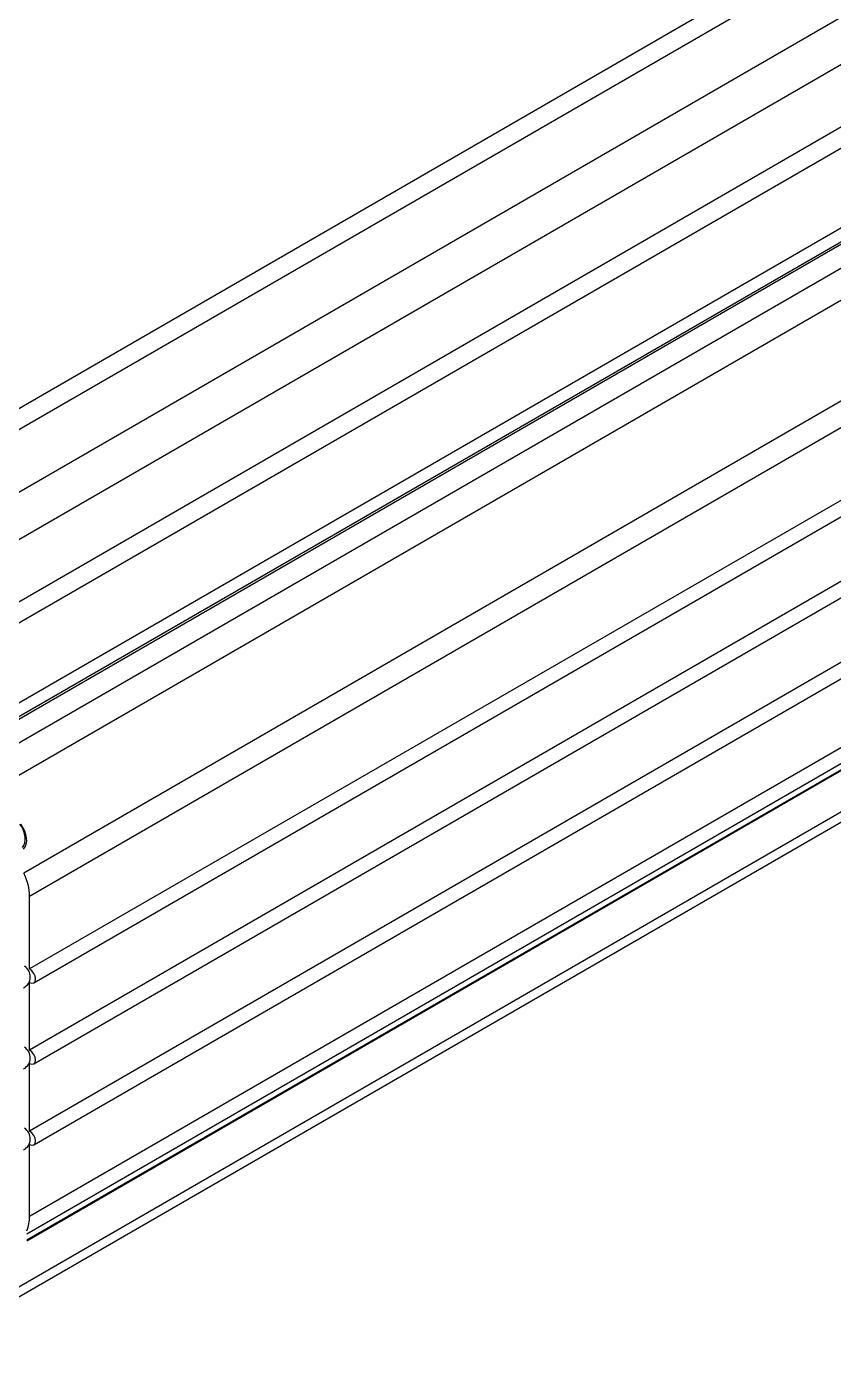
# Model space of a CAD drawing. Extents: x 6 to 134, y 1 to 99.
# Drawn here: x 86.68 to 91.56, y 70.13 to 78.22 of the extents above; entities that cross this region are included whole.
import ezdxf

# ---------------------------------------------------------------- set-up
doc = ezdxf.new("R2010")
doc.units = 0
doc.header["$MEASUREMENT"] = 0
doc.layers.add('OBJECT', color=7, linetype='CONTINUOUS')

msp = doc.modelspace()

# ---------------------------------------------------------------- linework, layer by layer
at = {"layer": 'OBJECT'}
for p, q in [((95.524, 81.0404), (85.2271, 75.0962)), ((95.6022, 80.9574), (85.2929, 75.0059)), ((95.9292, 80.7686), (85.4764, 74.7344)), ((96.1335, 80.6008), (85.6057, 74.5232)), ((96.3642, 80.3565), (85.7638, 74.237)), ((96.5809, 80.3533), (85.8142, 74.1378)), ((96.7452, 79.9659), (86.2305, 73.8959)), ((96.8034, 79.9153), (86.2862, 73.8439)), ((96.8272, 79.9137), (86.2964, 73.8344)), ((96.9278, 79.8282), (86.3915, 73.7457)), ((97.0296, 79.692), (86.4928, 73.6093)), ((97.2534, 79.2124), (86.661, 73.0975)), ((97.288, 79.0712), (86.6955, 72.9563)), ((97.288, 78.6328), (86.6955, 72.5179)), ((86.7205, 72.4337), (97.313, 78.5486)), ((97.288, 78.1428), (86.6955, 72.0279)), ((86.7205, 71.9438), (97.313, 78.0587)), ((97.288, 77.6529), (86.6955, 71.538)), ((86.7205, 71.4539), (97.313, 77.5688)), ((97.288, 77.136), (86.6955, 71.0211)), ((97.2439, 77.0145), (86.6779, 70.9149)), ((97.1225, 76.9065), (86.6779, 70.877)), ((86.6779, 70.8749), (97.1085, 76.8964)), ((96.1288, 76.0777), (86.0274, 70.2463)), ((85.9243, 70.1276), (96.0915, 75.997)), ((86.6955, 72.5179), (86.6955, 72.9563)), ((86.6955, 72.0279), (86.6955, 72.4362)), ((86.6955, 71.538), (86.6955, 71.9463)), ((86.6955, 71.0211), (86.6955, 71.4564))]:
    msp.add_line(p, q, dxfattribs=at)
at = {"layer": 'OBJECT', "flags": 128}
for points in [[(86.6955, 72.4362), (86.709, 72.4315), (86.7205, 72.4337), (86.7282, 72.4425), (86.7309, 72.4566), (86.7282, 72.4738), (86.7205, 72.4915), (86.709, 72.5069), (86.6955, 72.5179)], [(86.6955, 71.9463), (86.709, 71.9416), (86.7205, 71.9438), (86.7282, 71.9526), (86.7309, 71.9667), (86.7282, 71.9839), (86.7205, 72.0015), (86.709, 72.017), (86.6955, 72.0279)], [(86.6955, 71.4564), (86.709, 71.4517), (86.7205, 71.4539), (86.7282, 71.4627), (86.7309, 71.4768), (86.7282, 71.4939), (86.7205, 71.5116), (86.709, 71.5271), (86.6955, 71.538)]]:
    msp.add_lwpolyline(points, dxfattribs=at)
at = {"layer": 'OBJECT'}
for centre, radius, start, end in [((86.3538, 72.9475), 0.3418, 1.47648, 26.01837), ((86.6243, 72.4704), 0.0751, 297.59991, 58.60222), ((86.6243, 71.9804), 0.0751, 297.59987, 58.60226), ((86.6243, 71.4905), 0.0751, 297.59989, 58.60224), ((86.4986, 71.0166), 0.197, 335.57288, 1.3077)]:
    msp.add_arc(centre, radius, start, end, dxfattribs=at)
for centre, major_axis, ratio, start_param, end_param in [((86.5593, 73.3513), (-0.0869, 0.1039), 0.649022, 3.229738, 4.587081), ((86.5529, 73.3449), (-0.1029, 0.1055), 0.672984, 3.174014, 4.531357)]:
    msp.add_ellipse(centre, major_axis=major_axis, ratio=ratio, start_param=start_param, end_param=end_param, dxfattribs=at)

doc.saveas('drawing.dxf')
